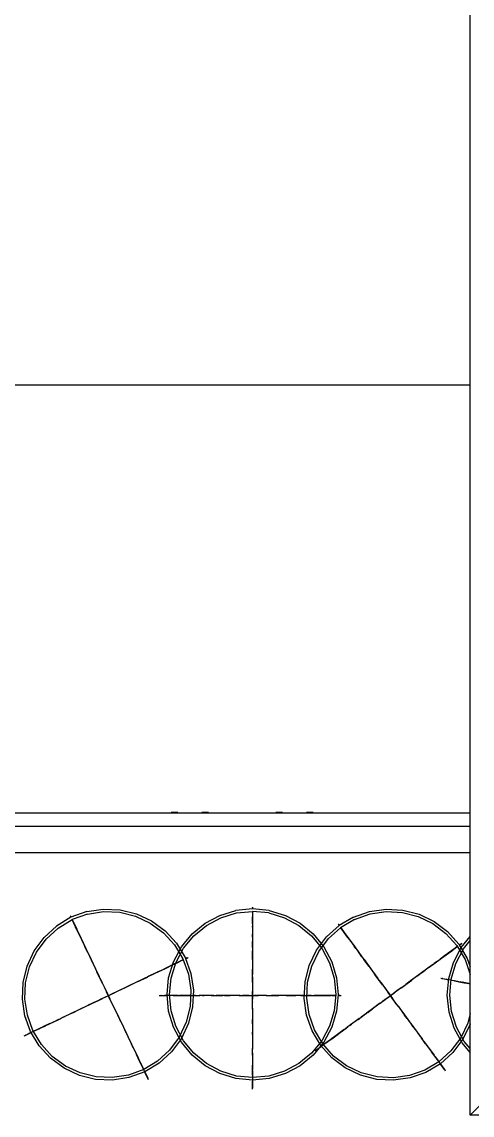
# Model space of a CAD drawing. Header units: metres. Extents: x -23 to 596, y -641 to 260.
# Drawn here: x 363.7 to 397.4, y -407 to -325.3 of the extents above; entities that cross this region are included whole.
import ezdxf

# ---------------------------------------------------------------- set-up
doc = ezdxf.new("R2010")
doc.units = ezdxf.units.M

msp = doc.modelspace()

# ---------------------------------------------------------------- linework, layer by layer
for p, q in [((397.281, -406.993), (397.281, -322.838)), ((262.234, -352.416), (397.281, -352.416)), ((397.281, -406.993), (433.631, -370.643)), ((272.294, -384.392), (397.281, -384.392)), ((374.92, -384.381), (374.92, -384.392)), ((375.42, -384.381), (374.92, -384.381)), ((375.42, -384.392), (375.42, -384.381)), ((377.213, -384.381), (377.213, -384.392)), ((377.713, -384.381), (377.213, -384.381)), ((377.713, -384.392), (377.713, -384.381)), ((382.738, -384.381), (382.738, -384.392)), ((383.238, -384.381), (382.738, -384.381)), ((383.238, -384.392), (383.238, -384.381)), ((385.031, -384.381), (385.031, -384.392)), ((385.531, -384.381), (385.031, -384.381)), ((385.531, -384.392), (385.531, -384.381)), ((273.294, -385.392), (397.281, -385.392)), ((379.395, -385.392), (379.395, -385.392)), ((379.395, -385.392), (380.395, -385.392)), ((380.395, -385.392), (380.395, -385.392)), ((397.281, -387.393), (274.424, -387.393)), ((367.359, -392.089), (367.416, -392.21)), ((367.376, -392.125), (367.359, -392.089)), ((367.376, -392.125), (367.416, -392.21)), ((368.596, -391.782), (367.416, -392.21)), ((368.643, -391.966), (367.498, -392.38)), ((368.596, -391.782), (369.837, -391.593)), ((368.643, -391.966), (369.847, -391.782)), ((369.837, -391.593), (371.091, -391.649)), ((369.847, -391.782), (371.064, -391.837)), ((371.064, -391.837), (372.246, -392.128)), ((371.091, -391.649), (372.309, -391.949)), ((372.246, -392.128), (373.349, -392.644)), ((372.309, -391.949), (373.446, -392.481)), ((377.446, -392.654), (378.553, -392.063)), ((378.553, -392.063), (379.754, -391.698)), ((378.625, -392.238), (379.791, -391.884)), ((381.003, -391.575), (379.754, -391.698)), ((379.791, -391.884), (381.003, -391.765)), ((381.002, -391.442), (381.002, -391.575)), ((381.002, -391.482), (381.002, -391.442)), ((381.002, -391.482), (381.002, -391.575)), ((381.002, -391.522), (381.002, -391.575)), ((381.002, -391.522), (381.002, -391.522)), ((381.002, -391.522), (381.002, -391.575)), ((381.002, -391.765), (381.002, -391.879)), ((381.002, -391.765), (381.002, -392.184)), ((381.002, -391.765), (381.002, -391.813)), ((381.002, -391.765), (381.002, -391.919)), ((381.002, -391.765), (381.002, -391.919)), ((381.002, -391.765), (381.002, -392.104)), ((381.002, -391.813), (381.002, -392.224)), ((381.002, -391.879), (381.002, -392.568)), ((381.002, -392.104), (381.002, -392.859)), ((382.251, -391.698), (381.003, -391.575)), ((382.214, -391.884), (381.003, -391.765)), ((382.214, -391.884), (383.38, -392.238)), ((382.251, -391.698), (383.452, -392.063)), ((383.452, -392.063), (384.559, -392.654)), ((388.554, -392.192), (389.738, -391.775)), ((388.634, -392.363), (389.783, -391.959)), ((389.738, -391.775), (390.98, -391.598)), ((389.783, -391.959), (390.988, -391.787)), ((390.98, -391.598), (392.233, -391.667)), ((390.988, -391.787), (392.205, -391.854)), ((392.205, -391.854), (393.384, -392.156)), ((392.233, -391.667), (393.449, -391.978)), ((393.384, -392.156), (394.482, -392.683)), ((393.449, -391.978), (394.58, -392.521)), ((365.416, -393.706), (366.342, -392.859)), ((367.416, -392.21), (366.342, -392.859)), ((366.456, -393.011), (367.498, -392.38)), ((367.393, -392.161), (367.416, -392.21)), ((367.393, -392.161), (367.393, -392.161)), ((367.393, -392.161), (367.416, -392.21)), ((367.498, -392.38), (367.547, -392.484)), ((367.498, -392.38), (367.679, -392.759)), ((367.498, -392.38), (367.519, -392.424)), ((367.498, -392.38), (367.564, -392.52)), ((367.498, -392.38), (367.564, -392.52)), ((367.498, -392.38), (367.644, -392.687)), ((367.519, -392.424), (367.696, -392.794)), ((367.547, -392.484), (367.844, -393.105)), ((367.644, -392.687), (367.97, -393.368)), ((367.696, -392.794), (367.679, -392.759)), ((367.781, -392.974), (367.679, -392.759)), ((367.679, -392.759), (367.907, -393.237)), ((367.89, -393.201), (367.764, -392.938)), ((367.844, -393.105), (367.764, -392.938)), ((367.781, -392.974), (368.004, -393.44)), ((373.349, -392.644), (374.33, -393.366)), ((373.446, -392.481), (374.457, -393.225)), ((376.476, -393.45), (377.446, -392.654)), ((376.61, -393.584), (377.551, -392.812)), ((377.551, -392.812), (378.625, -392.238)), ((381.002, -392.224), (381.002, -392.184)), ((381.002, -392.422), (381.002, -392.184)), ((381.002, -392.184), (381.002, -392.714)), ((381.002, -392.674), (381.002, -392.383)), ((381.002, -392.568), (381.002, -392.383)), ((381.002, -392.422), (381.002, -392.939)), ((381.002, -392.674), (381.002, -392.913)), ((381.002, -392.687), (381.002, -392.714)), ((381.002, -392.687), (381.002, -393.336)), ((381.002, -392.939), (381.002, -392.859)), ((381.002, -392.913), (381.002, -393.465)), ((383.38, -392.238), (384.454, -392.812)), ((384.454, -392.812), (385.395, -393.584)), ((384.559, -392.654), (385.529, -393.45)), ((387.474, -392.831), (386.539, -393.668)), ((387.395, -392.723), (387.474, -392.831)), ((387.419, -392.756), (387.395, -392.723)), ((387.419, -392.756), (387.474, -392.831)), ((387.442, -392.788), (387.474, -392.831)), ((387.442, -392.788), (387.442, -392.788)), ((387.442, -392.788), (387.474, -392.831)), ((388.554, -392.192), (387.474, -392.831)), ((388.634, -392.363), (387.586, -392.984)), ((394.482, -392.683), (395.456, -393.414)), ((394.58, -392.521), (395.584, -393.274)), ((364.672, -394.717), (365.416, -393.706)), ((365.557, -393.832), (366.456, -393.011)), ((367.89, -393.201), (367.993, -393.416)), ((367.896, -393.213), (367.907, -393.237)), ((367.896, -393.213), (368.175, -393.798)), ((368.004, -393.44), (367.97, -393.368)), ((367.993, -393.416), (368.231, -393.914)), ((374.33, -393.366), (375.152, -394.265)), ((374.457, -393.225), (375.303, -394.151)), ((375.68, -394.421), (376.476, -393.45)), ((375.837, -394.526), (376.61, -393.584)), ((381.002, -393.336), (381.002, -394.17)), ((381.002, -393.686), (381.002, -393.465)), ((381.002, -393.686), (381.002, -394.007)), ((385.395, -393.584), (386.168, -394.526)), ((385.529, -393.45), (386.325, -394.421)), ((385.786, -394.672), (386.539, -393.668)), ((386.679, -393.796), (387.586, -392.984)), ((387.586, -392.984), (387.654, -393.076)), ((387.586, -392.984), (387.834, -393.322)), ((387.586, -392.984), (387.614, -393.023)), ((387.586, -392.984), (387.677, -393.108)), ((387.586, -392.984), (387.677, -393.108)), ((387.586, -392.984), (387.787, -393.258)), ((387.614, -393.023), (387.857, -393.354)), ((387.654, -393.076), (388.061, -393.631)), ((387.787, -393.258), (388.233, -393.866)), ((387.857, -393.354), (387.834, -393.322)), ((387.975, -393.514), (387.834, -393.322)), ((387.834, -393.322), (388.147, -393.749)), ((388.123, -393.717), (387.951, -393.482)), ((388.061, -393.631), (387.951, -393.482)), ((387.975, -393.514), (388.28, -393.93)), ((388.123, -393.717), (388.265, -393.91)), ((388.131, -393.728), (388.147, -393.749)), ((388.131, -393.728), (388.515, -394.251)), ((395.456, -393.414), (396.269, -394.321)), ((395.584, -393.274), (396.422, -394.209)), ((396.605, -394.473), (397.281, -393.633)), ((364.835, -394.813), (365.557, -393.832)), ((368.175, -393.798), (368.535, -394.551)), ((368.326, -394.114), (368.231, -393.914)), ((368.326, -394.114), (368.465, -394.404)), ((368.663, -394.819), (368.465, -394.404)), ((368.535, -394.551), (368.769, -395.041)), ((375.088, -395.527), (375.68, -394.421)), ((375.152, -394.265), (375.782, -395.307)), ((375.263, -395.6), (375.837, -394.526)), ((375.303, -394.151), (375.953, -395.225)), ((381.002, -394.467), (381.002, -394.007)), ((381.002, -394.17), (381.002, -394.713)), ((381.002, -394.467), (381.002, -394.854)), ((385.948, -394.771), (386.679, -393.796)), ((386.168, -394.526), (386.742, -395.6)), ((386.325, -394.421), (386.917, -395.527)), ((388.28, -393.93), (388.233, -393.866)), ((388.265, -393.91), (388.591, -394.355)), ((388.515, -394.251), (389.008, -394.924)), ((388.722, -394.533), (388.591, -394.355)), ((388.722, -394.533), (388.912, -394.792)), ((396.116, -394.54), (395.507, -394.987)), ((396.052, -394.587), (395.625, -394.901)), ((396.298, -394.407), (395.742, -394.814)), ((395.86, -394.728), (396.052, -394.587)), ((396.314, -394.396), (396.02, -394.611)), ((396.052, -394.587), (396.02, -394.611)), ((396.024, -395.586), (396.605, -394.473)), ((396.314, -394.396), (396.052, -394.587)), ((396.116, -394.54), (396.314, -394.396)), ((396.199, -395.656), (396.763, -394.577)), ((396.314, -394.396), (396.266, -394.431)), ((396.266, -394.431), (396.314, -394.396)), ((396.269, -394.321), (396.89, -395.369)), ((396.314, -394.396), (396.298, -394.407)), ((396.422, -394.209), (397.061, -395.289)), ((396.466, -394.284), (396.65, -394.149)), ((396.466, -394.284), (396.618, -394.172)), ((396.466, -394.284), (396.586, -394.196)), ((396.586, -394.196), (396.466, -394.284)), ((396.586, -394.196), (396.586, -394.196)), ((396.618, -394.172), (396.65, -394.149)), ((396.763, -394.577), (397.281, -393.933)), ((364.14, -395.853), (364.672, -394.717)), ((364.319, -395.916), (364.835, -394.813)), ((368.663, -394.819), (368.83, -395.167)), ((368.821, -395.148), (368.769, -395.041)), ((368.774, -395.051), (369.23, -396.006)), ((368.774, -395.051), (368.933, -395.383)), ((369.049, -395.626), (368.821, -395.148)), ((368.83, -395.167), (368.933, -395.383)), ((375.794, -395.397), (375.245, -395.66)), ((375.812, -395.389), (375.483, -395.546)), ((375.812, -395.389), (375.519, -395.528)), ((375.591, -395.494), (375.812, -395.389)), ((375.812, -395.389), (375.758, -395.414)), ((375.758, -395.414), (375.812, -395.389)), ((375.782, -395.307), (376.197, -396.452)), ((375.812, -395.389), (375.794, -395.397)), ((375.953, -395.225), (376.38, -396.405)), ((375.982, -395.307), (376.188, -395.209)), ((375.982, -395.307), (376.153, -395.226)), ((375.982, -395.307), (376.117, -395.243)), ((376.117, -395.243), (375.982, -395.307)), ((376.117, -395.243), (376.117, -395.243)), ((376.153, -395.226), (376.188, -395.209)), ((381.002, -394.833), (381.002, -394.713)), ((381.002, -394.725), (381.002, -395.783)), ((381.002, -394.725), (381.002, -395.093)), ((381.002, -395.362), (381.002, -394.833)), ((381.002, -394.854), (381.002, -395.093)), ((381.002, -395.362), (381.002, -395.548)), ((385.243, -395.804), (385.786, -394.672)), ((385.421, -395.869), (385.948, -394.771)), ((389.184, -395.163), (388.912, -394.792)), ((389.008, -394.924), (389.329, -395.362)), ((389.184, -395.163), (389.412, -395.475)), ((389.4, -395.458), (389.329, -395.362)), ((389.336, -395.371), (389.961, -396.224)), ((389.336, -395.371), (389.553, -395.668)), ((394.45, -395.762), (395.123, -395.269)), ((394.841, -395.475), (395.019, -395.345)), ((395.464, -395.019), (395.019, -395.345)), ((395.123, -395.269), (395.646, -394.885)), ((395.86, -394.728), (395.443, -395.034)), ((395.507, -394.987), (395.443, -395.034)), ((395.657, -394.877), (395.464, -395.019)), ((395.646, -394.885), (395.625, -394.901)), ((395.657, -394.877), (395.892, -394.705)), ((395.892, -394.705), (395.742, -394.814)), ((396.89, -395.369), (397.281, -396.483)), ((397.061, -395.289), (397.281, -395.914)), ((363.84, -397.072), (364.14, -395.853)), ((364.028, -397.099), (364.319, -395.916)), ((369.049, -395.626), (369.129, -395.794)), ((369.129, -395.794), (369.409, -396.379)), ((369.23, -396.006), (369.532, -396.636)), ((373.727, -396.385), (374.48, -396.025)), ((374.164, -396.176), (373.874, -396.315)), ((374.164, -396.176), (374.363, -396.081)), ((374.861, -395.843), (374.363, -396.081)), ((374.48, -396.025), (375.065, -395.745)), ((374.724, -396.728), (375.088, -395.527)), ((375.304, -395.631), (374.838, -395.854)), ((374.91, -395.82), (374.838, -395.854)), ((375.014, -395.77), (374.861, -395.843)), ((374.909, -396.765), (375.263, -395.6)), ((375.591, -395.494), (374.91, -395.82)), ((375.519, -395.528), (375.041, -395.757)), ((375.065, -395.745), (375.041, -395.757)), ((375.245, -395.66), (375.34, -395.614)), ((375.34, -395.614), (375.245, -395.66)), ((375.304, -395.631), (375.519, -395.528)), ((375.519, -395.528), (375.483, -395.546)), ((381.002, -395.548), (381.002, -396.197)), ((381.002, -395.783), (381.002, -396.482)), ((381.002, -396.091), (381.002, -396.197)), ((381.002, -397.058), (381.002, -396.091)), ((384.932, -397.019), (385.243, -395.804)), ((385.119, -397.048), (385.421, -395.869)), ((386.742, -395.6), (387.096, -396.765)), ((386.917, -395.527), (387.281, -396.728)), ((389.713, -395.885), (389.4, -395.458)), ((389.412, -395.475), (389.553, -395.668)), ((389.713, -395.885), (389.823, -396.035)), ((389.823, -396.035), (390.206, -396.558)), ((389.961, -396.224), (390.375, -396.788)), ((394.003, -396.09), (393.15, -396.715)), ((393.489, -396.467), (393.916, -396.153)), ((394.003, -396.09), (393.706, -396.307)), ((393.706, -396.307), (393.899, -396.166)), ((394.211, -395.937), (393.899, -396.166)), ((394.012, -396.083), (393.916, -396.153)), ((394.45, -395.762), (394.012, -396.083)), ((394.211, -395.937), (394.581, -395.666)), ((394.841, -395.475), (394.581, -395.666)), ((395.671, -396.79), (396.024, -395.586)), ((395.857, -396.825), (396.199, -395.656)), ((369.363, -396.284), (369.409, -396.379)), ((369.78, -397.156), (369.363, -396.284)), ((369.603, -396.786), (369.532, -396.636)), ((369.603, -396.786), (369.762, -397.117)), ((372.484, -396.979), (371.899, -397.259)), ((373.227, -396.624), (372.272, -397.08)), ((372.484, -396.979), (372.651, -396.899)), ((372.651, -396.899), (373.129, -396.671)), ((373.227, -396.624), (372.895, -396.783)), ((372.895, -396.783), (373.11, -396.68)), ((373.459, -396.513), (373.11, -396.68)), ((373.237, -396.619), (373.129, -396.671)), ((373.727, -396.385), (373.237, -396.619)), ((373.459, -396.513), (373.874, -396.315)), ((374.601, -397.977), (374.724, -396.728)), ((374.79, -397.977), (374.909, -396.765)), ((376.197, -396.452), (376.38, -397.656)), ((376.38, -396.405), (376.57, -397.646)), ((381.002, -396.647), (381.002, -396.482)), ((381.002, -396.647), (381.002, -397.015)), ((381.002, -397.015), (381.002, -397.622)), ((381.002, -397.058), (381.002, -397.336)), ((384.863, -398.273), (384.932, -397.019)), ((385.052, -398.264), (385.119, -397.048)), ((387.096, -396.765), (387.215, -397.977)), ((387.281, -396.728), (387.404, -397.977)), ((390.144, -396.473), (390.206, -396.558)), ((390.715, -397.252), (390.144, -396.473)), ((390.472, -396.921), (390.375, -396.788)), ((390.472, -396.921), (390.69, -397.218)), ((392.121, -397.469), (392.901, -396.897)), ((393.15, -396.715), (392.586, -397.128)), ((393.339, -396.576), (392.816, -396.96)), ((392.816, -396.96), (392.901, -396.897)), ((393.339, -396.576), (393.489, -396.467)), ((395.082, -396.767), (395.16, -396.782)), ((395.082, -396.767), (395.199, -396.789)), ((395.16, -396.782), (395.212, -396.791)), ((395.225, -396.794), (395.199, -396.789)), ((395.212, -396.791), (395.668, -396.878)), ((395.225, -396.794), (395.473, -396.841)), ((395.663, -396.877), (395.473, -396.841)), ((395.56, -398.04), (395.671, -396.79)), ((395.928, -396.927), (395.668, -396.878)), ((395.749, -398.038), (395.857, -396.825)), ((395.902, -396.922), (395.849, -396.912)), ((396.345, -397.005), (395.902, -396.922)), ((396.112, -396.962), (395.928, -396.927)), ((396.112, -396.962), (396.362, -397.009)), ((396.345, -397.005), (396.67, -397.067)), ((396.438, -397.023), (396.362, -397.009)), ((396.438, -397.023), (396.568, -397.048)), ((396.514, -397.037), (396.817, -397.095)), ((396.514, -397.037), (396.568, -397.048)), ((396.525, -397.039), (396.807, -397.093)), ((396.579, -397.05), (396.525, -397.039)), ((396.579, -397.05), (396.817, -397.095)), ((396.592, -397.052), (396.839, -397.099)), ((396.592, -397.052), (396.618, -397.057)), ((396.878, -397.106), (396.618, -397.057)), ((363.784, -398.326), (363.84, -397.072)), ((363.973, -398.315), (364.028, -397.099)), ((369.762, -397.117), (370.024, -397.665)), ((369.78, -397.156), (369.9, -397.407)), ((369.9, -397.407), (370.083, -397.789)), ((370.024, -397.665), (370.139, -397.906)), ((370.408, -398.47), (370.083, -397.789)), ((370.103, -397.832), (370.325, -398.295)), ((370.103, -397.832), (370.103, -397.832)), ((370.123, -397.873), (370.103, -397.832)), ((370.15, -397.931), (370.123, -397.873)), ((370.372, -397.988), (370.613, -397.873)), ((370.871, -397.75), (370.489, -397.933)), ((371.16, -397.612), (370.613, -397.873)), ((371.122, -397.63), (370.871, -397.75)), ((371.122, -397.63), (371.994, -397.213)), ((371.16, -397.612), (371.492, -397.453)), ((371.642, -397.382), (371.492, -397.453)), ((372.272, -397.08), (371.642, -397.382)), ((371.899, -397.259), (371.994, -397.213)), ((376.38, -397.656), (376.326, -398.872)), ((376.57, -397.646), (376.513, -398.9)), ((381.002, -397.336), (381.002, -397.76)), ((381.002, -397.622), (381.002, -397.889)), ((381.002, -398.515), (381.002, -397.76)), ((381.002, -397.807), (381.002, -398.32)), ((381.002, -397.807), (381.002, -397.807)), ((381.002, -397.852), (381.002, -397.807)), ((381.002, -397.916), (381.002, -397.852)), ((390.69, -397.218), (391.049, -397.707)), ((390.715, -397.252), (390.88, -397.477)), ((390.88, -397.477), (391.13, -397.818)), ((391.049, -397.707), (391.207, -397.923)), ((391.577, -398.427), (391.13, -397.818)), ((391.158, -397.857), (391.462, -398.271)), ((391.158, -397.857), (391.158, -397.857)), ((391.185, -397.893), (391.158, -397.857)), ((391.451, -397.96), (391.666, -397.803)), ((391.897, -397.633), (391.555, -397.884)), ((392.156, -397.444), (391.666, -397.803)), ((392.121, -397.469), (391.897, -397.633)), ((392.156, -397.444), (392.453, -397.226)), ((392.586, -397.128), (392.453, -397.226)), ((397.177, -397.163), (396.67, -397.067)), ((396.807, -397.093), (397.164, -397.16)), ((396.839, -397.099), (397.177, -397.163)), ((396.878, -397.106), (396.878, -397.106)), ((397.281, -397.182), (396.878, -397.106)), ((397.164, -397.16), (397.281, -397.182)), ((363.973, -399.566), (363.784, -398.326)), ((364.157, -399.519), (363.973, -398.315)), ((369.302, -398.5), (368.704, -398.785)), ((369.365, -398.469), (368.792, -398.744)), ((369.302, -398.5), (369.541, -398.386)), ((369.365, -398.469), (369.783, -398.27)), ((369.935, -398.197), (369.541, -398.386)), ((369.807, -398.258), (369.783, -398.27)), ((369.807, -398.258), (370.489, -397.933)), ((369.983, -398.174), (369.935, -398.197)), ((369.983, -398.174), (370.445, -397.953)), ((369.983, -398.174), (369.983, -398.174)), ((370.139, -397.906), (370.15, -397.931)), ((370.347, -398.343), (370.325, -398.295)), ((370.325, -398.295), (370.325, -398.295)), ((370.405, -397.972), (370.347, -398)), ((370.347, -398), (370.372, -397.988)), ((370.536, -398.737), (370.347, -398.343)), ((370.445, -397.953), (370.405, -397.972)), ((370.408, -398.47), (370.42, -398.494)), ((370.62, -398.913), (370.42, -398.494)), ((370.445, -397.953), (370.445, -397.953)), ((374.018, -398.064), (374.098, -398.064)), ((374.018, -398.064), (374.137, -398.064)), ((374.098, -398.064), (374.151, -398.064)), ((374.164, -398.064), (374.137, -398.064)), ((374.151, -398.064), (374.614, -398.064)), ((374.164, -398.064), (374.415, -398.064)), ((374.609, -398.064), (374.415, -398.064)), ((374.724, -399.226), (374.601, -397.977)), ((374.879, -398.064), (374.614, -398.064)), ((374.909, -399.189), (374.79, -397.977)), ((374.852, -398.064), (374.799, -398.064)), ((375.303, -398.064), (374.852, -398.064)), ((375.067, -398.064), (374.879, -398.064)), ((375.067, -398.064), (375.32, -398.064)), ((375.303, -398.064), (375.634, -398.064)), ((375.398, -398.064), (375.32, -398.064)), ((375.398, -398.064), (375.53, -398.064)), ((375.475, -398.064), (375.784, -398.064)), ((375.475, -398.064), (375.53, -398.064)), ((375.486, -398.064), (375.773, -398.064)), ((375.541, -398.064), (375.486, -398.064)), ((375.541, -398.064), (375.784, -398.064)), ((375.554, -398.064), (375.806, -398.064)), ((375.554, -398.064), (375.581, -398.064)), ((375.846, -398.064), (375.581, -398.064)), ((376.15, -398.064), (375.634, -398.064)), ((375.773, -398.064), (376.137, -398.064)), ((375.806, -398.064), (376.15, -398.064)), ((375.846, -398.064), (375.846, -398.064)), ((376.362, -398.064), (375.846, -398.064)), ((376.137, -398.064), (376.545, -398.064)), ((376.545, -398.064), (376.899, -398.064)), ((376.72, -398.064), (376.551, -398.064)), ((376.678, -398.064), (377.053, -398.064)), ((376.678, -398.064), (376.899, -398.064)), ((376.72, -398.064), (376.998, -398.064)), ((377.25, -398.064), (376.998, -398.064)), ((377.439, -398.064), (377.053, -398.064)), ((377.263, -398.064), (377.25, -398.064)), ((377.263, -398.064), (377.382, -398.064)), ((377.859, -398.064), (377.382, -398.064)), ((377.704, -398.064), (377.439, -398.064)), ((377.98, -398.064), (377.704, -398.064)), ((378.11, -398.064), (377.859, -398.064)), ((377.903, -398.064), (378.002, -398.064)), ((378.035, -398.064), (377.903, -398.064)), ((377.98, -398.064), (378.168, -398.064)), ((378.002, -398.064), (378.576, -398.064)), ((378.035, -398.064), (378.168, -398.064)), ((378.11, -398.064), (378.283, -398.064)), ((378.614, -398.064), (378.283, -398.064)), ((378.576, -398.064), (378.786, -398.064)), ((378.892, -398.064), (378.614, -398.064)), ((379.426, -398.064), (378.786, -398.064)), ((378.892, -398.064), (379.21, -398.064)), ((379.21, -398.064), (379.329, -398.064)), ((379.991, -398.064), (379.329, -398.064)), ((380.062, -398.064), (379.426, -398.064)), ((379.991, -398.064), (380.256, -398.064)), ((380.062, -398.064), (380.525, -398.064)), ((380.693, -398.064), (380.256, -398.064)), ((380.552, -398.064), (380.525, -398.064)), ((380.552, -398.064), (381.307, -398.064)), ((380.746, -398.064), (380.693, -398.064)), ((380.746, -398.064), (380.746, -398.064)), ((380.746, -398.064), (381.259, -398.064)), ((381.002, -397.889), (381.002, -397.916)), ((381.002, -398.373), (381.002, -398.32)), ((381.002, -398.32), (381.002, -398.32)), ((381.002, -398.81), (381.002, -398.373)), ((381.002, -398.515), (381.002, -398.541)), ((381.002, -399.005), (381.002, -398.541)), ((381.214, -398.064), (381.15, -398.064)), ((381.15, -398.064), (381.178, -398.064)), ((381.178, -398.064), (381.444, -398.064)), ((381.259, -398.064), (381.214, -398.064)), ((381.259, -398.064), (381.259, -398.064)), ((381.731, -398.064), (381.307, -398.064)), ((382.051, -398.064), (381.444, -398.064)), ((382.009, -398.064), (381.731, -398.064)), ((382.009, -398.064), (382.975, -398.064)), ((382.051, -398.064), (382.419, -398.064)), ((382.585, -398.064), (382.419, -398.064)), ((383.284, -398.064), (382.585, -398.064)), ((383.518, -398.064), (382.87, -398.064)), ((382.87, -398.064), (382.975, -398.064)), ((384.341, -398.064), (383.284, -398.064)), ((383.518, -398.064), (383.704, -398.064)), ((383.704, -398.064), (384.234, -398.064)), ((384.341, -398.064), (383.974, -398.064)), ((383.974, -398.064), (384.213, -398.064)), ((384.599, -398.064), (384.213, -398.064)), ((384.353, -398.064), (384.234, -398.064)), ((384.896, -398.064), (384.353, -398.064)), ((384.599, -398.064), (384.874, -398.064)), ((385.04, -399.515), (384.863, -398.273)), ((384.896, -398.064), (385.73, -398.064)), ((385.224, -399.47), (385.052, -398.264)), ((385.381, -398.064), (385.063, -398.064)), ((385.381, -398.064), (385.601, -398.064)), ((386.153, -398.064), (385.601, -398.064)), ((385.73, -398.064), (386.379, -398.064)), ((386.207, -398.064), (386.128, -398.064)), ((386.644, -398.064), (386.128, -398.064)), ((386.392, -398.064), (386.153, -398.064)), ((386.962, -398.064), (386.207, -398.064)), ((386.882, -398.064), (386.353, -398.064)), ((386.379, -398.064), (386.353, -398.064)), ((386.392, -398.064), (386.684, -398.064)), ((386.684, -398.064), (386.498, -398.064)), ((387.187, -398.064), (386.498, -398.064)), ((386.644, -398.064), (386.882, -398.064)), ((386.882, -398.064), (386.843, -398.064)), ((387.206, -398.064), (386.843, -398.064)), ((387.206, -398.064), (386.882, -398.064)), ((386.962, -398.064), (387.206, -398.064)), ((387.215, -397.977), (387.096, -399.189)), ((387.206, -398.064), (387.147, -398.064)), ((387.147, -398.064), (387.206, -398.064)), ((387.206, -398.064), (387.187, -398.064)), ((387.404, -397.977), (387.281, -399.226)), ((387.396, -398.064), (387.545, -398.064)), ((387.545, -398.064), (387.396, -398.064)), ((387.396, -398.064), (387.624, -398.064)), ((387.396, -398.064), (387.584, -398.064)), ((387.545, -398.064), (387.545, -398.064)), ((387.584, -398.064), (387.624, -398.064)), ((390.494, -398.662), (389.96, -399.053)), ((390.551, -398.62), (390.039, -398.996)), ((390.494, -398.662), (390.708, -398.505)), ((390.551, -398.62), (390.925, -398.346)), ((391.06, -398.247), (390.708, -398.505)), ((390.947, -398.33), (390.925, -398.346)), ((390.947, -398.33), (391.555, -397.884)), ((391.103, -398.215), (391.06, -398.247)), ((391.103, -398.215), (391.517, -397.912)), ((391.103, -398.215), (391.103, -398.215)), ((391.223, -397.945), (391.185, -397.893)), ((391.207, -397.923), (391.223, -397.945)), ((391.481, -397.939), (391.429, -397.977)), ((391.429, -397.977), (391.451, -397.96)), ((391.493, -398.313), (391.462, -398.271)), ((391.462, -398.271), (391.462, -398.271)), ((391.517, -397.912), (391.481, -397.939)), ((391.751, -398.666), (391.493, -398.313)), ((391.517, -397.912), (391.517, -397.912)), ((391.577, -398.427), (391.592, -398.449)), ((391.866, -398.823), (391.592, -398.449)), ((391.908, -398.879), (391.751, -398.666)), ((395.695, -399.288), (395.56, -398.04)), ((395.88, -399.249), (395.749, -398.038)), ((367.378, -399.419), (366.947, -399.625)), ((367.238, -399.486), (366.999, -399.6)), ((367.487, -399.367), (367.238, -399.486)), ((367.605, -399.311), (367.378, -399.419)), ((367.537, -399.343), (367.417, -399.4)), ((367.417, -399.4), (367.507, -399.357)), ((367.487, -399.367), (367.656, -399.286)), ((367.507, -399.357), (368.025, -399.11)), ((367.537, -399.343), (367.656, -399.286)), ((367.605, -399.311), (367.76, -399.237)), ((368.059, -399.094), (367.76, -399.237)), ((368.025, -399.11), (368.214, -399.02)), ((368.31, -398.974), (368.059, -399.094)), ((368.792, -398.744), (368.214, -399.02)), ((368.31, -398.974), (368.597, -398.837)), ((368.597, -398.837), (368.704, -398.785)), ((370.65, -398.976), (370.536, -398.737)), ((370.62, -398.913), (370.894, -399.486)), ((370.65, -398.976), (370.936, -399.574)), ((370.894, -399.486), (371.17, -400.064)), ((375.088, -400.427), (374.724, -399.226)), ((375.263, -400.355), (374.909, -399.189)), ((376.326, -398.872), (376.034, -400.055)), ((376.513, -398.9), (376.213, -400.118)), ((381.002, -399.075), (381.002, -398.81)), ((381.002, -399.005), (381.002, -399.64)), ((381.002, -399.075), (381.002, -399.737)), ((385.628, -400.619), (385.224, -399.47)), ((387.096, -399.189), (386.742, -400.355)), ((387.281, -399.226), (386.917, -400.427)), ((388.89, -399.838), (389.353, -399.498)), ((389.384, -399.476), (389.116, -399.672)), ((389.353, -399.498), (389.522, -399.374)), ((389.608, -399.312), (389.384, -399.476)), ((390.039, -398.996), (389.522, -399.374)), ((389.608, -399.312), (389.864, -399.124)), ((389.864, -399.124), (389.96, -399.053)), ((391.866, -398.823), (392.242, -399.335)), ((391.908, -398.879), (392.299, -399.414)), ((392.242, -399.335), (392.621, -399.851)), ((392.299, -399.414), (392.37, -399.51)), ((392.558, -399.766), (392.37, -399.51)), ((396.07, -400.485), (395.695, -399.288)), ((396.245, -400.411), (395.88, -399.249)), ((397.281, -399.399), (397.096, -400.119)), ((364.401, -400.746), (363.973, -399.566)), ((364.571, -400.664), (364.157, -399.519)), ((365.227, -400.447), (365.506, -400.314)), ((365.237, -400.442), (365.496, -400.319)), ((365.286, -400.419), (365.506, -400.314)), ((365.298, -400.413), (365.525, -400.304)), ((365.561, -400.287), (365.322, -400.402)), ((365.836, -400.156), (365.37, -400.379)), ((365.496, -400.319), (365.824, -400.162)), ((365.525, -400.304), (365.836, -400.156)), ((366.35, -399.91), (365.561, -400.287)), ((365.561, -400.287), (365.561, -400.287)), ((365.824, -400.162), (366.193, -399.986)), ((366.193, -399.986), (366.511, -399.833)), ((366.312, -399.929), (366.651, -399.767)), ((366.312, -399.929), (366.511, -399.833)), ((366.35, -399.91), (366.601, -399.791)), ((366.828, -399.682), (366.601, -399.791)), ((366.999, -399.6), (366.651, -399.767)), ((366.84, -399.676), (366.828, -399.682)), ((366.84, -399.676), (366.947, -399.625)), ((370.936, -399.574), (370.987, -399.681)), ((371.124, -399.968), (370.987, -399.681)), ((371.124, -399.968), (371.244, -400.219)), ((371.17, -400.064), (371.26, -400.253)), ((371.244, -400.219), (371.387, -400.518)), ((371.26, -400.253), (371.508, -400.771)), ((376.034, -400.055), (375.518, -401.158)), ((376.213, -400.118), (375.681, -401.255)), ((381.002, -399.64), (381.002, -400.28)), ((381.002, -399.737), (381.002, -399.857)), ((381.002, -400.174), (381.002, -399.857)), ((381.002, -400.174), (381.002, -400.453)), ((381.002, -400.28), (381.002, -400.49)), ((385.457, -400.699), (385.04, -399.515)), ((388.283, -400.283), (388.08, -400.431)), ((388.436, -400.17), (388.125, -400.399)), ((388.294, -400.275), (388.283, -400.283)), ((388.294, -400.275), (388.39, -400.204)), ((388.775, -399.922), (388.39, -400.204)), ((388.65, -400.014), (388.436, -400.17)), ((388.873, -399.851), (388.65, -400.014)), ((388.978, -399.774), (388.775, -399.922)), ((388.917, -399.818), (388.81, -399.896)), ((388.81, -399.896), (388.89, -399.838)), ((388.873, -399.851), (389.024, -399.74)), ((388.917, -399.818), (389.024, -399.74)), ((388.978, -399.774), (389.116, -399.672)), ((392.558, -399.766), (392.722, -399.99)), ((392.621, -399.851), (392.745, -400.021)), ((392.722, -399.99), (392.918, -400.257)), ((392.745, -400.021), (393.084, -400.483)), ((393.02, -400.396), (392.918, -400.257)), ((397.096, -400.119), (396.57, -401.217)), ((397.274, -400.184), (396.732, -401.316)), ((397.281, -400.158), (397.274, -400.184)), ((363.912, -401.075), (364.02, -401.024)), ((363.912, -401.075), (363.984, -401.041)), ((363.984, -401.041), (364.032, -401.018)), ((364.044, -401.013), (364.02, -401.024)), ((364.032, -401.018), (364.45, -400.818)), ((364.044, -401.013), (364.271, -400.904)), ((364.446, -400.821), (364.271, -400.904)), ((365.05, -401.82), (364.401, -400.746)), ((364.689, -400.704), (364.45, -400.818)), ((365.202, -401.706), (364.571, -400.664)), ((364.665, -400.716), (364.616, -400.739)), ((365.071, -400.521), (364.665, -400.716)), ((364.858, -400.623), (364.689, -400.704)), ((364.858, -400.623), (365.087, -400.514)), ((365.071, -400.521), (365.37, -400.379)), ((365.157, -400.481), (365.087, -400.514)), ((365.157, -400.481), (365.277, -400.423)), ((365.227, -400.447), (365.277, -400.423)), ((365.286, -400.419), (365.237, -400.442)), ((365.298, -400.413), (365.322, -400.402)), ((371.461, -400.673), (371.387, -400.518)), ((371.436, -400.621), (371.493, -400.741)), ((371.436, -400.621), (371.517, -400.791)), ((371.461, -400.673), (371.57, -400.9)), ((371.493, -400.741), (371.551, -400.86)), ((371.508, -400.771), (371.551, -400.86)), ((371.517, -400.791), (371.636, -401.04)), ((371.57, -400.9), (371.775, -401.33)), ((371.636, -401.04), (371.75, -401.279)), ((375.68, -401.534), (375.088, -400.427)), ((375.837, -401.429), (375.263, -400.355)), ((381.002, -400.453), (381.002, -400.784)), ((381.002, -400.49), (381.002, -401.064)), ((381.002, -400.956), (381.002, -400.784)), ((381.002, -400.898), (381.002, -401.031)), ((381.002, -400.898), (381.002, -401.086)), ((381.002, -400.956), (381.002, -401.207)), ((381.002, -401.031), (381.002, -401.163)), ((381.002, -401.064), (381.002, -401.163)), ((381.002, -401.086), (381.002, -401.362)), ((386.096, -401.779), (385.457, -400.699)), ((386.248, -401.667), (385.628, -400.619)), ((386.742, -400.355), (386.168, -401.429)), ((386.917, -400.427), (386.325, -401.534)), ((386.916, -401.285), (387.119, -401.136)), ((387.151, -401.113), (386.937, -401.269)), ((387.397, -400.933), (386.98, -401.238)), ((387.092, -401.156), (387.386, -400.94)), ((387.119, -401.136), (387.397, -400.933)), ((387.856, -400.596), (387.151, -401.113)), ((387.151, -401.113), (387.151, -401.113)), ((387.386, -400.94), (387.715, -400.699)), ((387.715, -400.699), (388, -400.49)), ((387.822, -400.621), (388.125, -400.399)), ((387.822, -400.621), (388, -400.49)), ((387.856, -400.596), (388.08, -400.431)), ((392.986, -400.35), (393.064, -400.457)), ((392.986, -400.35), (393.097, -400.501)), ((393.02, -400.396), (393.169, -400.599)), ((393.064, -400.457), (393.143, -400.564)), ((393.084, -400.483), (393.143, -400.564)), ((393.097, -400.501), (393.26, -400.724)), ((393.169, -400.599), (393.451, -400.984)), ((393.26, -400.724), (393.417, -400.937)), ((393.417, -400.937), (393.645, -401.249)), ((393.451, -400.984), (393.521, -401.08)), ((393.521, -401.08), (393.529, -401.091)), ((393.529, -401.091), (393.678, -401.293)), ((396.673, -401.586), (396.07, -400.485)), ((396.829, -401.479), (396.245, -400.411)), ((365.897, -402.746), (365.05, -401.82)), ((366.023, -402.606), (365.202, -401.706)), ((371.75, -401.279), (371.917, -401.627)), ((371.775, -401.33), (371.827, -401.438)), ((371.827, -401.438), (371.832, -401.45)), ((371.832, -401.45), (371.941, -401.677)), ((372.079, -401.966), (371.917, -401.627)), ((372.061, -401.928), (371.941, -401.677)), ((372.079, -401.966), (371.984, -401.767)), ((372.136, -402.085), (371.984, -401.767)), ((372.061, -401.928), (372.438, -402.717)), ((375.518, -401.158), (374.797, -402.139)), ((375.681, -401.255), (374.937, -402.266)), ((376.476, -402.504), (375.68, -401.534)), ((376.61, -402.37), (375.837, -401.429)), ((381.002, -401.207), (381.002, -401.684)), ((381.002, -401.362), (381.002, -401.627)), ((381.002, -401.627), (381.002, -402.013)), ((381.002, -401.684), (381.002, -401.803)), ((381.002, -401.803), (381.002, -401.817)), ((381.002, -401.817), (381.002, -402.068)), ((386.168, -401.429), (385.395, -402.37)), ((386.325, -401.534), (385.529, -402.504)), ((385.784, -402.115), (386.158, -401.841)), ((385.946, -401.996), (385.998, -401.958)), ((386.154, -401.844), (385.998, -401.958)), ((386.933, -402.713), (386.096, -401.779)), ((386.371, -401.684), (386.158, -401.841)), ((387.061, -402.574), (386.248, -401.667)), ((386.35, -401.7), (386.307, -401.732)), ((386.713, -401.434), (386.35, -401.7)), ((386.523, -401.573), (386.371, -401.684)), ((386.523, -401.573), (386.727, -401.423)), ((386.713, -401.434), (386.98, -401.238)), ((386.79, -401.378), (386.727, -401.423)), ((386.79, -401.378), (386.897, -401.299)), ((386.852, -401.332), (387.101, -401.149)), ((386.852, -401.332), (386.897, -401.299)), ((386.861, -401.325), (387.092, -401.156)), ((386.905, -401.293), (386.861, -401.325)), ((386.905, -401.293), (387.101, -401.149)), ((386.916, -401.285), (386.937, -401.269)), ((393.867, -401.552), (393.645, -401.249)), ((393.842, -401.518), (393.678, -401.293)), ((393.867, -401.552), (393.736, -401.374)), ((393.945, -401.658), (393.736, -401.374)), ((393.842, -401.518), (394.359, -402.223)), ((393.945, -401.658), (394.187, -401.988)), ((396.57, -401.217), (395.839, -402.191)), ((396.732, -401.316), (395.978, -402.319)), ((397.281, -402.313), (396.673, -401.586)), ((397.281, -402.02), (396.829, -401.479)), ((366.908, -403.49), (365.897, -402.746)), ((367.004, -403.327), (366.023, -402.606)), ((372.136, -402.085), (372.312, -402.454)), ((372.306, -402.442), (372.529, -402.908)), ((372.306, -402.442), (372.455, -402.752)), ((372.312, -402.454), (372.469, -402.782)), ((372.438, -402.717), (372.552, -402.956)), ((372.438, -402.717), (372.438, -402.717)), ((372.563, -402.979), (372.455, -402.752)), ((372.569, -402.991), (372.464, -402.772)), ((372.597, -403.051), (372.464, -402.772)), ((374.797, -402.139), (373.898, -402.961)), ((374.937, -402.266), (374.011, -403.112)), ((377.446, -403.3), (376.476, -402.504)), ((377.551, -403.143), (376.61, -402.37)), ((381.002, -402.388), (381.002, -402.013)), ((381.002, -402.346), (381.002, -402.068)), ((381.002, -402.388), (381.002, -402.168)), ((381.002, -402.521), (381.002, -402.168)), ((381.002, -402.346), (381.002, -403.221)), ((381.002, -402.521), (381.002, -402.929)), ((385.395, -402.37), (384.454, -403.143)), ((385.529, -402.504), (384.559, -403.3)), ((385.677, -402.193), (385.741, -402.146)), ((385.677, -402.193), (385.686, -402.186)), ((385.741, -402.146), (385.784, -402.115)), ((387.937, -403.467), (386.933, -402.713)), ((388.035, -403.305), (387.061, -402.574)), ((394.179, -401.977), (394.484, -402.394)), ((394.179, -401.977), (394.382, -402.255)), ((394.187, -401.988), (394.402, -402.281)), ((394.359, -402.223), (394.515, -402.436)), ((394.359, -402.223), (394.359, -402.223)), ((394.531, -402.458), (394.382, -402.255)), ((394.539, -402.468), (394.395, -402.273)), ((394.578, -402.522), (394.395, -402.273)), ((394.402, -402.281), (394.572, -402.513)), ((394.68, -402.661), (394.484, -402.394)), ((394.515, -402.436), (394.531, -402.458)), ((394.539, -402.468), (394.572, -402.513)), ((394.578, -402.522), (394.545, -402.477)), ((394.624, -402.584), (394.545, -402.477)), ((394.624, -402.584), (394.669, -402.646)), ((394.82, -402.851), (394.669, -402.646)), ((394.68, -402.661), (394.932, -403.004)), ((395.839, -402.191), (394.932, -403.004)), ((395.978, -402.319), (395.044, -403.157)), ((368.044, -404.022), (366.908, -403.49)), ((368.107, -403.843), (367.004, -403.327)), ((372.855, -403.591), (371.71, -404.006)), ((372.469, -402.782), (372.593, -403.041)), ((372.672, -403.206), (372.529, -402.908)), ((372.552, -402.956), (372.563, -402.979)), ((372.569, -402.991), (372.593, -403.041)), ((372.597, -403.051), (372.574, -403.001)), ((372.631, -403.121), (372.574, -403.001)), ((372.631, -403.121), (372.664, -403.191)), ((372.774, -403.42), (372.664, -403.191)), ((372.672, -403.206), (372.855, -403.591)), ((372.774, -403.42), (372.854, -403.589)), ((372.854, -403.589), (372.969, -403.828)), ((373.898, -402.961), (372.855, -403.591)), ((374.011, -403.112), (372.937, -403.762)), ((378.553, -403.892), (377.446, -403.3)), ((378.625, -403.717), (377.551, -403.143)), ((381.002, -402.916), (381.002, -403.432)), ((381.002, -402.916), (381.002, -403.26)), ((381.002, -402.929), (381.002, -403.293)), ((381.002, -403.221), (381.002, -403.485)), ((381.002, -403.221), (381.002, -403.221)), ((381.002, -403.512), (381.002, -403.26)), ((381.002, -403.525), (381.002, -403.282)), ((381.002, -403.591), (381.002, -403.282)), ((381.002, -403.293), (381.002, -403.58)), ((381.002, -403.764), (381.002, -403.432)), ((381.002, -403.485), (381.002, -403.512)), ((381.002, -403.525), (381.002, -403.58)), ((381.002, -403.591), (381.002, -403.536)), ((381.002, -403.669), (381.002, -403.536)), ((384.454, -403.143), (383.38, -403.717)), ((384.559, -403.3), (383.452, -403.892)), ((389.069, -404.01), (387.937, -403.467)), ((389.133, -403.832), (388.035, -403.305)), ((394.932, -403.004), (393.884, -403.625)), ((395.044, -403.157), (393.964, -403.796)), ((394.82, -402.851), (394.93, -403.002)), ((394.93, -403.002), (395.087, -403.216)), ((395.044, -403.157), (395.087, -403.216)), ((395.361, -403.59), (395.087, -403.216)), ((395.087, -403.216), (395.205, -403.376)), ((395.205, -403.376), (395.353, -403.579)), ((395.353, -403.579), (395.369, -403.601)), ((395.361, -403.59), (395.392, -403.633)), ((369.263, -404.322), (368.044, -404.022)), ((369.29, -404.135), (368.107, -403.843)), ((370.517, -404.378), (369.263, -404.322)), ((370.507, -404.189), (369.29, -404.135)), ((371.71, -404.006), (370.507, -404.189)), ((371.757, -404.189), (370.517, -404.378)), ((372.937, -403.762), (371.757, -404.189)), ((372.937, -403.762), (372.969, -403.828)), ((373.169, -404.246), (372.969, -403.828)), ((372.969, -403.828), (373.054, -404.007)), ((373.054, -404.007), (373.163, -404.234)), ((373.163, -404.234), (373.174, -404.258)), ((373.169, -404.246), (373.191, -404.294)), ((373.226, -404.366), (373.174, -404.258)), ((373.226, -404.366), (373.191, -404.294)), ((379.754, -404.256), (378.553, -403.892)), ((379.791, -404.07), (378.625, -403.717)), ((381.003, -404.379), (379.754, -404.256)), ((381.003, -404.19), (379.791, -404.07)), ((381.002, -403.669), (381.002, -403.746)), ((381.002, -404), (381.002, -403.746)), ((381.002, -403.764), (381.002, -404.19)), ((381.002, -404), (381.002, -404.187)), ((381.002, -404.187), (381.002, -404.452)), ((381.002, -404.379), (381.002, -404.452)), ((382.214, -404.07), (381.003, -404.19)), ((382.251, -404.256), (381.003, -404.379)), ((383.38, -403.717), (382.214, -404.07)), ((383.452, -403.892), (382.251, -404.256)), ((390.284, -404.321), (389.069, -404.01)), ((390.313, -404.134), (389.133, -403.832)), ((391.537, -404.39), (390.284, -404.321)), ((391.529, -404.201), (390.313, -404.134)), ((392.735, -404.029), (391.529, -404.201)), ((392.78, -404.212), (391.537, -404.39)), ((393.884, -403.625), (392.735, -404.029)), ((393.964, -403.796), (392.78, -404.212)), ((395.439, -403.697), (395.369, -403.601)), ((395.439, -403.697), (395.392, -403.633)), ((381.002, -404.916), (381.002, -404.452)), ((381.002, -404.452), (381.002, -404.651)), ((381.002, -404.651), (381.002, -404.903)), ((381.002, -404.903), (381.002, -404.929)), ((381.002, -404.916), (381.002, -404.969)), ((381.002, -405.048), (381.002, -404.929)), ((381.002, -405.048), (381.002, -404.969)), ((532.075, -406.993), (397.281, -406.993))]:
    msp.add_line(p, q)

doc.saveas('drawing.dxf')
